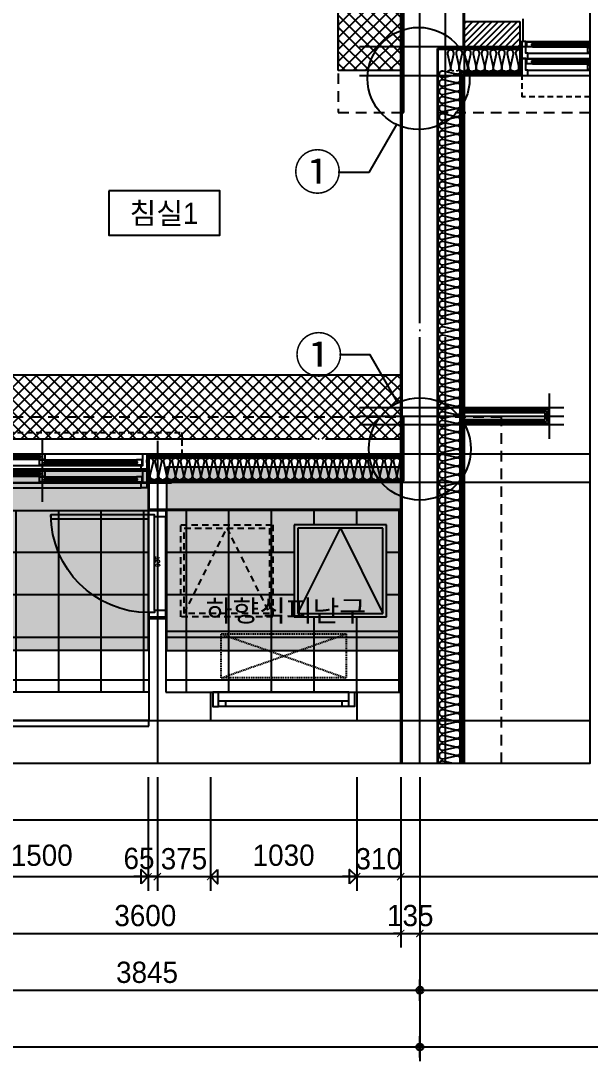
# Model space of a CAD drawing. Header units: millimetres. Extents: x -24416 to 92204, y -190080 to 23760.
# Drawn here: x 30353 to 34366, y -121048 to -113711 of the extents above; entities that cross this region are included whole.
import ezdxf
from ezdxf.enums import TextEntityAlignment as Align
from ezdxf.xclip import XClip

# ---------------------------------------------------------------- set-up
doc = ezdxf.new("R2010")
doc.units = ezdxf.units.MM
doc.header["$LTSCALE"] = 50
doc.header["$XCLIPFRAME"] = 0
for name, pattern in [('AUDIT_D_220706163347-0', [0]), ('CEN', [62, 60, -1, 0, -1]), ('H', [1.3, 0.8, -0.5]), ('HD', [2.5, 1.5, -1]), ('HID', [2.5, 1.5, -1])]:
    doc.linetypes.add(name, pattern=pattern)
doc.layers.get('defpoints').update_dxf_attribs({"color": 139})
for name, color, linetype in [('A-ELE8', 8, 'Continuous'), ('A_HAT', 8, 'Continuous'), ('AA-XXXX-DIMS', 7, 'Continuous'), ('AA-단열-바닥-욕실', 30, 'Continuous'), ('ARDM', 7, 'Continuous'), ('CEN_CON', 1, 'CEN'), ('CEN_WALL', 12, 'CEN'), ('CONC', 2, 'Continuous'), ('dan1', 7, 'HID'), ('DIM', 7, 'AUDIT_D_220706163347-0'), ('DOOR', 4, 'Continuous'), ('ELE3_CON', 7, 'Continuous'), ('ELE4', 4, 'Continuous'), ('ETC', 6, 'Continuous'), ('FIN', 6, 'Continuous'), ('HAT', 9, 'Continuous'), ('INS', 252, 'Continuous'), ('TEXT', 3, 'Continuous'), ('WAL', 3, 'Continuous'), ('WAL_DRY', 7, 'Continuous'), ('WIN', 4, 'Continuous'), ('X - 단위세대$0$ETC', 6, 'Continuous'), ('바닥타일', 8, 'Continuous'), ('실명', 3, 'AUDIT_D_220706163347-0'), ('실명박스', 7, 'AUDIT_D_220706163347-0'), ('커튼박스', 6, 'Continuous')]:
    doc.layers.add(name, color=color, linetype=linetype)
for name, color, linetype, plot in [('AA-CEN', 1, 'CEN', False), ('AA-XXXX-MC', 153, 'AUDIT_D_220706163347-0', False), ('Def-PrintX', 147, 'Continuous', False), ('Defpoint', 135, 'Continuous', False), ('MC', 135, 'Continuous', False), ('X - 단위세대$0$0_임시', 134, 'Continuous', False)]:
    doc.layers.add(name, color=color, linetype=linetype, plot=plot)
doc.styles.add('HAUD01', font='Dotum.ttf')
doc.styles.get("Standard").update_dxf_attribs({"font": 'txt', "bigfont": 'whgtxt.shx'})
doc.styles.add('돋움', font='Dotum.ttf')
doc.styles.add('맑은고딕', font='malgun.ttf', dxfattribs={"width": 0.9})
doc.dimstyles.new('DIM-50', dxfattribs={"dimscale": 50, "dimtxt": 3, "dimasz": 1, "dimexe": 2, "dimexo": 2, "dimgap": 1, "dimtad": 1, "dimdec": 0, "dimzin": 0, "dimdsep": 46, "dimtxsty": '맑은고딕', "dimblk1": 'DIMDOT', "dimblk2": 'DIMDOT', "dimsah": 1, "dimcen": 0.09, "dimdle": 2, "dimclrd": 7, "dimclre": 7, "dimclrt": 3, "dimadec": 0, "dimazin": 0, "dimtfac": 1, "dimtdec": 0, "dimtix": 1, "dimtmove": 2, "dimatfit": 3, "dimldrblk": 'DIMDOT', "dimfxl": 1, "dimtolj": 1, "dimtzin": 0, "dimarcsym": 0})
doc.dimstyles.new('MCDIM-50', dxfattribs={"dimscale": 50, "dimtxt": 3, "dimasz": 1, "dimexe": 2, "dimexo": 2, "dimgap": 1, "dimtad": 1, "dimdec": 0, "dimzin": 0, "dimdsep": 46, "dimtxsty": '맑은고딕', "dimblk1": 'ARCHTICK', "dimblk2": 'ARCHTICK', "dimsah": 1, "dimcen": 0.09, "dimdle": 2, "dimclrd": 7, "dimclre": 7, "dimclrt": 3, "dimadec": 0, "dimazin": 0, "dimtfac": 1, "dimtdec": 0, "dimtix": 1, "dimtmove": 2, "dimatfit": 3, "dimldrblk": 'ARCHTICK', "dimfxl": 1, "dimtolj": 1, "dimtzin": 0, "dimarcsym": 0})
doc.dimstyles.new('외부100-win', dxfattribs={"dimscale": 50, "dimtxt": 3, "dimasz": 1, "dimexe": 2, "dimexo": 2.5, "dimgap": 1.5, "dimtad": 1, "dimdec": 0, "dimzin": 0, "dimdsep": 46, "dimtxsty": '맑은고딕', "dimblk": 'DO2-2', "dimblk1": 'DO2-2', "dimblk2": 'DIMDOT', "dimcen": 0.09, "dimdle": 2, "dimclrd": 7, "dimclre": 7, "dimclrt": 3, "dimadec": 0, "dimazin": 0, "dimtfac": 1, "dimtdec": 0, "dimtix": 1, "dimtmove": 2, "dimatfit": 3, "dimldrblk": 'DO2-2', "dimfxl": 1, "dimtolj": 1, "dimtzin": 0, "dimarcsym": 0})
pattern_1 = [(0, (-317379.7, -137553.74), (0, 300), []), (90, (-317379.7, -137553.74), (-300, 2e-14), [])]

# ---------------------------------------------------------------- blocks, each defined once
blk = doc.blocks.new('실외기창_1000')
at = {"layer": 'WIN', "color": 8}
blk.add_line((960, 100), (40, 100), dxfattribs=at)
at = {"layer": 'WIN'}
for p, q in [((960, 36), (40, 36)), ((960, 0), (40, 0)), ((90, 36), (90, 0)), ((910, 36), (910, 0))]:
    blk.add_line(p, q, dxfattribs=at)
for points in [[(40, 100), (0, 100), (0, 0), (40, 0)], [(960, 100), (1000, 100), (1000, 0), (960, 0)]]:
    blk.add_lwpolyline(points, close=True, dxfattribs=at)
blk = doc.blocks.new('A$C24669fbc')
at = {"layer": 'Defpoint'}
blk.add_lwpolyline([(1650, 850), (0, 850), (0, 0), (1650, 0)], close=True, dxfattribs=at)
at = {"layer": 'ETC', "linetype": 'HD', "ltscale": 0.6}
for points in [[(100, 750), (750, 750), (750, 100), (100, 100)], [(125, 725), (725, 725), (725, 125), (125, 125)]]:
    blk.add_lwpolyline(points, close=True, dxfattribs=at)
at = {"layer": 'ETC', "linetype": 'HD', "ltscale": 10}
for points in [[(1550, 750), (900, 750), (900, 100), (1550, 100)], [(1525, 725), (925, 725), (925, 125), (1525, 125)]]:
    blk.add_lwpolyline(points, close=True, dxfattribs=at)
at = {"layer": 'ETC', "linetype": 'HD', "ltscale": 0.6}
blk.add_lwpolyline([(125, 125), (425, 725), (725, 125)], dxfattribs=at)
at = {"layer": 'ETC', "linetype": 'HD', "ltscale": 10}
blk.add_lwpolyline([(925, 125), (1225, 725), (1525, 125)], dxfattribs=at)
blk = doc.blocks.new('A$C8273e713')
at = {"layer": 'A-ELE8', "linetype": 'HID', "ltscale": 0.1}
for p, q in [((0, 310), (880, 0)), ((0, 0), (880, 310))]:
    blk.add_line(p, q, dxfattribs=at)
blk.add_lwpolyline([(0, 310), (880, 310), (880, 0), (0, 0)], close=True, dxfattribs=at)
blk = doc.blocks.new('SD_750')
at = {"layer": 'DOOR'}
for p, q in [((720, 120), (30, 120)), ((705, 80), (45, 80)), ((705, 0), (45, 0))]:
    blk.add_line(p, q, dxfattribs=at)
for points in [[(30, 120), (30, 810), (60, 810), (60, 120), (30, 120)], [(0, 120), (0, 0), (45, 0), (45, 80), (30, 80), (30, 120), (0, 120)], [(750, 120), (750, 0), (705, 0), (705, 80), (720, 80), (720, 120), (750, 120)]]:
    blk.add_lwpolyline(points, dxfattribs=at)
blk.add_arc((30, 120), 690, 0, 90, dxfattribs=at)
at = {"layer": 'X - 단위세대$0$0_임시'}
for p, q in [((-10, 120), (-10, 0)), ((760, 120), (760, 0))]:
    blk.add_line(p, q, dxfattribs=at)
at = {"layer": 'Def-PrintX'}
blk.add_text('750', height=30, dxfattribs=at).set_placement((360, 58.1), align=Align.MIDDLE)
blk = doc.blocks.new('WIN_이중창_1500')
at = {"layer": 'Defpoint'}
for p, q in [((-15, 240), (-15, 0)), ((1485, 240), (1485, 0))]:
    blk.add_line(p, q, dxfattribs=at)
at = {"layer": 'WIN'}
blk.add_line((735, -100), (735, 340), dxfattribs=at)
at = {"layer": 'WIN', "color": 8}
for p, q in [((1442, 240), (28, 240)), ((1397, 237), (755, 237)), ((1430, 158), (40, 158)), ((715, 196), (73, 196)), ((715, 161), (73, 161)), ((1397, 202), (755, 202)), ((1430, 120), (40, 120)), ((715, 76), (73, 76)), ((1397, 117), (755, 117)), ((1397, 82), (755, 82)), ((1430, 38), (40, 38)), ((1430, 0), (40, 0)), ((715, 41), (73, 41))]:
    blk.add_line(p, q, dxfattribs=at)
at = {"layer": 'WIN'}
for points in [[(40, 158), (28, 158), (28, 240), (0, 240), (0, 120), (40, 120), (40, 158)], [(755, 216.5), (755, 202), (715, 202), (715, 237), (755, 237), (755, 222.5)], [(1404, 222.5), (1404, 216.5), (748, 216.5), (748, 222.5), (1404, 222.5)], [(1397, 216.5), (1397, 202), (1437, 202), (1437, 237), (1397, 237), (1397, 222.5)], [(1430, 158), (1442, 158), (1442, 240), (1470, 240), (1470, 120), (1430, 120), (1430, 158)], [(73, 175.5), (73, 161), (33, 161), (33, 196), (73, 196), (73, 181.5)], [(722, 181.5), (722, 175.5), (66, 175.5), (66, 181.5), (722, 181.5)], [(715, 175.5), (715, 161), (755, 161), (755, 196), (715, 196), (715, 181.5)], [(40, 38), (28, 38), (28, 120), (0, 120), (0, 0), (40, 0), (40, 38)], [(73, 55.5), (73, 41), (33, 41), (33, 76), (73, 76), (73, 61.5)], [(755, 96.5), (755, 82), (715, 82), (715, 117), (755, 117), (755, 102.5)], [(715, 55.5), (715, 41), (755, 41), (755, 76), (715, 76), (715, 61.5)], [(1404, 102.5), (1404, 96.5), (748, 96.5), (748, 102.5), (1404, 102.5)], [(1397, 96.5), (1397, 82), (1437, 82), (1437, 117), (1397, 117), (1397, 102.5)], [(1430, 38), (1442, 38), (1442, 120), (1470, 120), (1470, 0), (1430, 0), (1430, 38)], [(722, 61.5), (722, 55.5), (66, 55.5), (66, 61.5), (722, 61.5)]]:
    blk.add_lwpolyline(points, dxfattribs=at)
blk = doc.blocks.new('insul1')
blk.add_lwpolyline([(0, 0, 0.480617), (0.146, 0.183), (0.004, 0.817, -1.249969), (0.296, 0.817), (0.154, 0.183, 0.480617), (0.3, 0, 0.480617)], format="xyb")
blk = doc.blocks.new('U-121A(기본)', base_point=(-97042.6, -98978.4))
at = {"layer": '바닥타일'}
h = blk.add_hatch(dxfattribs=at)
h.set_pattern_fill('_USER', color=256, scale=300, double=1, pattern_type=0)
h.set_pattern_definition(pattern_1)
h.paths.add_polyline_path([(-98952.6, -98778.4), (-98952.6, -97498.4), (-100597.6, -97498.4), (-100597.6, -97673.4), (-108307.6, -97673.4), (-108307.6, -98778.4)])
h = blk.add_hatch(dxfattribs=at)
h.set_pattern_fill('_USER', color=256, scale=300, double=1, pattern_type=0)
h.set_pattern_definition(pattern_1)
h.paths.add_polyline_path([(-97927.6, -98248.4), (-97927.6, -97598.4), (-97277.6, -97598.4), (-97277.6, -98248.4)], flags=16)
h.paths.add_polyline_path([(-97902.6, -98223.4), (-97902.6, -97623.4), (-97602.6, -97623.4)], flags=0)
h.paths.add_polyline_path([(-97902.6, -98223.4), (-97902.6, -97623.4), (-97602.6, -97623.4)], flags=0)
h.paths.add_polyline_path([(-97167.6, -98778.4), (-97167.6, -97488.4), (-98832.6, -97488.4), (-98832.6, -98778.4)])
at = {"layer": 'CEN_CON'}
for p, q in [((-97042.6, -99278.4), (-97042.6, -88643.4)), ((-98987.6, -97298.4), (-96437.6, -97298.4)), ((-111072.6, -98978.4), (-96437.6, -98978.4))]:
    blk.add_line(p, q, dxfattribs=at)
at = {"layer": 'CEN_WALL'}
for p, q in [((-98892.6, -97008.4), (-98892.6, -99278.4)), ((-101097.6, -97303.4), (-98792.6, -97303.4))]:
    blk.add_line(p, q, dxfattribs=at)
at = {"layer": 'CONC'}
for p, q in [((-98952.6, -97288.4), (-97167.6, -97288.4)), ((-98952.6, -97288.4), (-98952.6, -97488.4)), ((-98952.6, -97488.4), (-97167.6, -97488.4)), ((-97167.6, -98778.4), (-97167.6, -97488.4)), ((-98952.6, -98258.4), (-98952.6, -98778.4)), ((-98832.6, -98258.4), (-98952.6, -98258.4)), ((-98832.6, -98258.4), (-98832.6, -98778.4)), ((-98952.6, -98778.4), (-98952.6, -98978.4)), ((-98832.6, -98778.4), (-98517.6, -98778.4)), ((-98517.6, -98778.4), (-98517.6, -98978.4)), ((-97487.6, -98778.4), (-97167.6, -98778.4)), ((-97487.6, -98778.4), (-97487.6, -98978.4)), ((-98952.6, -98978.4), (-98517.6, -98978.4)), ((-97487.6, -98978.4), (-97167.6, -98978.4))]:
    blk.add_line(p, q, dxfattribs=at)
at = {"layer": 'dan1'}
for points in [[(-97437.6, -93543.4), (-97617.6, -93543.4), (-97617.6, -94693.4), (-97177.6, -94693.4)], [(-100787.6, -96838.4), (-97167.6, -96838.4)]]:
    blk.add_lwpolyline(points, dxfattribs=at)
at = {"layer": 'ELE3_CON'}
for p, q in [((-98952.6, -98778.4), (-100452.6, -98778.4)), ((-98517.6, -98778.4), (-97487.6, -98778.4)), ((-98517.6, -98978.4), (-97487.6, -98978.4))]:
    blk.add_line(p, q, dxfattribs=at)
at = {"layer": 'ELE4'}
blk.add_line((-100432.6, -97498.4), (-98952.6, -97498.4), dxfattribs=at)
at = {"layer": 'INS'}
for p, q in [((-98967.6, -97128.4), (-97167.6, -97128.4)), ((-98967.6, -97283.4), (-97167.6, -97283.4))]:
    blk.add_line(p, q, dxfattribs=at)
at = {"layer": 'MC'}
for p, q in [((-97177.6, -99278.4), (-97177.6, -88643.4)), ((-101097.6, -97098.4), (-96437.6, -97098.4))]:
    blk.add_line(p, q, dxfattribs=at)
at = {"layer": 'WAL_DRY'}
for p, q in [((-98967.6, -97108.4), (-97167.6, -97108.4)), ((-98967.6, -97118.4), (-97167.6, -97118.4))]:
    blk.add_line(p, q, dxfattribs=at)
at = {"layer": 'X - 단위세대$0$ETC'}
blk.add_lwpolyline([(-98952.6, -99018.4), (-98952.6, -98978.4), (-100452.6, -98978.4), (-100452.6, -99018.4), (-98952.6, -99018.4)], dxfattribs=at)
at = {"layer": '커튼박스', "linetype": 'H'}
for p in [(-100787.6, -96948.4), (-98717.6, -97108.4)]:
    blk.add_line(p, (-98717.6, -96948.4), dxfattribs=at)
blk.add_blockref('실외기창_1000', (-98502.6, -98878.4))
at = {"layer": 'A-ELE8', "linetype": 'HID', "ltscale": 0.1}
blk.add_blockref('A$C8273e713', (-98442.6, -98678.4), dxfattribs=at)
at = {"layer": 'DOOR', "xscale": -1, "rotation": 90}
blk.add_blockref('SD_750', (-98832.6, -97498.4), dxfattribs=at)
at = {"layer": 'ETC', "linetype": 'HD', "ltscale": 10}
blk.add_blockref('A$C24669fbc', (-98827.6, -98348.4), dxfattribs=at)
at = {"layer": 'INS', "xscale": 150, "yscale": 150, "zscale": 150, "row_count": 1, "column_count": 30, "row_spacing": 0, "column_spacing": 60}
blk.add_blockref('insul1', (-98967.6, -97278.4), dxfattribs=at)
at = {"layer": 'WIN', "xscale": -1}
blk.add_blockref('WIN_이중창_1500', (-98967.6, -97338.4), dxfattribs=at)
blk = doc.blocks.new('WIN_이중창_1000')
at = {"layer": 'Defpoint'}
for p, q in [((-15, 240), (-15, 0)), ((985, 240), (985, 0))]:
    blk.add_line(p, q, dxfattribs=at)
at = {"layer": 'WIN'}
blk.add_line((485, -100), (485, 340), dxfattribs=at)
at = {"layer": 'WIN', "color": 8}
for p, q in [((942, 240), (28, 240)), ((897, 237), (505, 237)), ((930, 158), (40, 158)), ((465, 196), (73, 196)), ((465, 161), (73, 161)), ((897, 202), (505, 202)), ((930, 120), (40, 120)), ((465, 76), (73, 76)), ((897, 117), (505, 117)), ((897, 82), (505, 82)), ((930, 38), (40, 38)), ((930, 0), (40, 0)), ((465, 41), (73, 41))]:
    blk.add_line(p, q, dxfattribs=at)
at = {"layer": 'WIN'}
for points in [[(40, 158), (28, 158), (28, 240), (0, 240), (0, 120), (40, 120), (40, 158)], [(505, 216.5), (505, 202), (465, 202), (465, 237), (505, 237), (505, 222.5)], [(904, 222.5), (904, 216.5), (498, 216.5), (498, 222.5), (904, 222.5)], [(897, 216.5), (897, 202), (937, 202), (937, 237), (897, 237), (897, 222.5)], [(930, 158), (942, 158), (942, 240), (970, 240), (970, 120), (930, 120), (930, 158)], [(73, 175.5), (73, 161), (33, 161), (33, 196), (73, 196), (73, 181.5)], [(472, 181.5), (472, 175.5), (66, 175.5), (66, 181.5), (472, 181.5)], [(465, 175.5), (465, 161), (505, 161), (505, 196), (465, 196), (465, 181.5)], [(40, 38), (28, 38), (28, 120), (0, 120), (0, 0), (40, 0), (40, 38)], [(73, 55.5), (73, 41), (33, 41), (33, 76), (73, 76), (73, 61.5)], [(505, 96.5), (505, 82), (465, 82), (465, 117), (505, 117), (505, 102.5)], [(465, 55.5), (465, 41), (505, 41), (505, 76), (465, 76), (465, 61.5)], [(904, 102.5), (904, 96.5), (498, 96.5), (498, 102.5), (904, 102.5)], [(897, 96.5), (897, 82), (937, 82), (937, 117), (897, 117), (897, 102.5)], [(930, 38), (942, 38), (942, 120), (970, 120), (970, 0), (930, 0), (930, 38)], [(472, 61.5), (472, 55.5), (66, 55.5), (66, 61.5), (472, 61.5)]]:
    blk.add_lwpolyline(points, dxfattribs=at)
blk = doc.blocks.new('U-121B(기본)1', base_point=(-58206.9, -129495.9))
at = {"layer": 'A_HAT'}
h = blk.add_hatch(dxfattribs=at)
h.set_pattern_fill('ANSI31', color=256, scale=10, style=0)
h.set_pattern_definition([(45, (-288337.163, -168071.244), (-22.4506403, 22.4506403), [])])
h.paths.add_polyline_path([(-82646.9, -121475.9), (-82646.9, -121665.9), (-82246.9, -121665.9), (-82246.9, -121475.9)])
at = {"layer": 'CEN_CON'}
blk.add_line((-82771.9, -129795.9), (-82771.9, -119160.9), dxfattribs=at)
at = {"layer": 'CEN_WALL'}
for p, q in [((-83376.9, -121650.9), (-80606.9, -121650.9)), ((-83376.9, -124255.9), (-81936.9, -124255.9))]:
    blk.add_line(p, q, dxfattribs=at)
at = {"layer": 'CONC'}
for p, q in [((-82646.9, -120250.9), (-82646.9, -121665.9)), ((-83063.9, -122115.9), (-83063.9, -121415.9)), ((-82826.9, -127805.9), (-82826.9, -121665.9)), ((-82826.9, -121665.9), (-82646.9, -121665.9)), ((-83076.9, -122115.9), (-83063.9, -122115.9)), ((-83076.9, -124260.9), (-83076.9, -122115.9)), ((-83076.9, -124260.9), (-83063.9, -124260.9)), ((-83063.9, -124710.9), (-83063.9, -124260.9)), ((-83076.9, -129495.9), (-83076.9, -124710.9)), ((-83076.9, -124710.9), (-83063.9, -124710.9))]:
    blk.add_line(p, q, dxfattribs=at)
at = {"layer": 'dan1'}
for p, q in [((-82826.9, -122115.9), (-79026.9, -122115.9)), ((-82826.9, -124260.9), (-82376.9, -124260.9)), ((-82376.9, -127355.9), (-82376.9, -124260.9))]:
    blk.add_line(p, q, dxfattribs=at)
at = {"layer": 'FIN'}
blk.add_line((-82226.9, -121455.9), (-82226.9, -121615.9), dxfattribs=at)
at = {"layer": 'INS'}
for p, q in [((-83076.9, -122115.9), (-83076.9, -121415.9)), ((-82821.9, -127800.9), (-82821.9, -121670.9)), ((-82821.9, -121670.9), (-82231.9, -121670.9)), ((-82666.9, -127645.9), (-82666.9, -121825.9)), ((-82666.9, -121825.9), (-82231.9, -121825.9)), ((-83076.9, -124710.9), (-83076.9, -124260.9))]:
    blk.add_line(p, q, dxfattribs=at)
at = {"layer": 'MC'}
for p, q in [((-82636.9, -129795.9), (-82636.9, -119160.9)), ((-83376.9, -121855.9), (-80606.9, -121855.9)), ((-82036.9, -124415.9), (-82036.9, -124095.9)), ((-83376.9, -124195.9), (-81936.9, -124195.9)), ((-83376.9, -124315.9), (-81936.9, -124315.9))]:
    blk.add_line(p, q, dxfattribs=at)
at = {"layer": 'WAL'}
for p, q in [((-82646.9, -121475.9), (-82246.9, -121475.9)), ((-82246.9, -121475.9), (-82246.9, -121665.9)), ((-82646.9, -121665.9), (-82246.9, -121665.9))]:
    blk.add_line(p, q, dxfattribs=at)
at = {"layer": 'WAL_DRY'}
for p, q in [((-82656.9, -127635.9), (-82656.9, -121835.9)), ((-82656.9, -121835.9), (-82231.9, -121835.9)), ((-82646.9, -127625.9), (-82646.9, -121845.9)), ((-82646.9, -121845.9), (-82231.9, -121845.9)), ((-82646.9, -124205.9), (-82046.9, -124205.9)), ((-82046.9, -124205.9), (-82046.9, -124305.9)), ((-82646.9, -124218.4), (-82059.4, -124218.4)), ((-82646.9, -124230.9), (-82071.9, -124230.9)), ((-82646.9, -124280.9), (-82071.9, -124280.9)), ((-82071.9, -124230.9), (-82071.9, -124280.9)), ((-82059.4, -124218.4), (-82059.4, -124293.4)), ((-82646.9, -124293.4), (-82059.4, -124293.4)), ((-82646.9, -124305.9), (-82046.9, -124305.9))]:
    blk.add_line(p, q, dxfattribs=at)
at = {"layer": '커튼박스', "linetype": 'H'}
for p in [(-82231.9, -121845.9), (-81261.9, -122005.9)]:
    blk.add_line(p, (-82231.9, -122005.9), dxfattribs=at)
at = {"layer": 'INS', "xscale": -150, "yscale": 150, "zscale": 150, "row_count": 1, "column_count": 9, "row_spacing": 0, "column_spacing": -60}
blk.add_blockref('insul1', (-82231.9, -121825.9), dxfattribs=at)
at = {"layer": 'INS', "xscale": -150.0000000000003, "yscale": 150.0000000000003, "zscale": 150.0000000000001, "rotation": 90, "row_count": 1, "column_count": 97, "row_spacing": 7.888609052210118e-30, "column_spacing": -60.00000000000016}
blk.add_blockref('insul1', (-82666.9, -121825.9), dxfattribs=at)
at = {"layer": 'WIN', "xscale": -1}
blk.add_blockref('WIN_이중창_1000', (-81261.9, -121855.9), dxfattribs=at)
blk = doc.blocks.new('A$C415C5DAF')
at = {"layer": 'AA-XXXX-MC'}
blk.add_line((21255.2, -135137.8), (21880.8, -135137.8), dxfattribs=at)
at = {"layer": 'CEN_CON'}
for p, q in [((21255.2, -135337.8), (21880.8, -135337.8)), ((21285.2, -137017.8), (21880.8, -137017.8))]:
    blk.add_line(p, q, dxfattribs=at)
at = {"layer": '실명박스'}
blk.add_lwpolyline([(18488, -133286.6), (18488, -133599.1), (19269.6, -133599.1), (19269.6, -133286.6)], close=True, dxfattribs=at)
at = {"layer": '실명', "style": 'HAUD01'}
for s, p in [('침실1', (18877.4, -133440.6)), ('하향식피난구', (19736.3, -136242.9))]:
    blk.add_text(s, height=150, dxfattribs=at).set_placement(p, align=Align.MIDDLE)
blk = doc.blocks.new('A$C1CAF0AFA')
at = {"layer": 'ETC'}
h = blk.add_hatch(dxfattribs=at)
h.set_pattern_fill('CROSS', color=256, scale=10, angle=45)
h.set_pattern_definition([(45, (150589.69, -23465.964), (7e-15, 89.802561), [31.75, -95.25]), (135, (150612.14, -23465.964), (-89.802561, 7e-15), [31.75, -95.25])])
h.paths.add_polyline_path([(25080.6, -132271.7), (28580.6, -132271.7), (28580.6, -133156.7), (29050.6, -133156.7), (29050.6, -132271.7), (30990.6, -132271.7), (30990.6, -132861.7), (33220.6, -132861.7), (33220.6, -134076.7), (28810.6, -134076.7), (28810.6, -133626.7), (25080.6, -133626.7)])
h.paths.add_polyline_path([(9050.6, -141906.7), (19010.6, -141906.7), (19010.6, -140801.7), (9050.6, -140801.7)])
h.paths.add_polyline_path([(31250.6, -141906.7), (21900.6, -141906.7), (21900.6, -140801.7), (29610.6, -140801.7), (29610.6, -140626.7), (31250.6, -140626.7)])
h.paths.add_polyline_path([(31380.6, -141906.7), (33040.6, -141906.7), (33040.6, -140616.7), (31380.6, -140616.7)])
h.paths.add_polyline_path([(9050.6, -133626.7), (9050.6, -133176.7), (9690.6, -133176.7), (9690.6, -132271.7), (13190.6, -132271.7), (13190.6, -133626.7)])
at = {"layer": 'HAT'}
h = blk.add_hatch(dxfattribs=at)
h.set_pattern_fill('_USER', color=5, scale=60, angle=45, double=1, pattern_type=0)
h.set_pattern_definition([(45, (0, -23465.964), (-42.426407, 42.426407), []), (135, (0, -23465.964), (-42.426407, -42.426407), [])])
h.paths.add_polyline_path([(19010.6, -138271.7), (21900.6, -138271.7), (21900.6, -140591.7), (29400.6, -140591.7), (29400.6, -140416.7), (33040.6, -140416.7), (33040.6, -139966.7), (29420.6, -139966.7), (29420.6, -140256.7), (29220.6, -140256.7), (29220.6, -139966.7), (28950.6, -139966.7), (28950.6, -140141.7), (25000.6, -140141.7), (25000.6, -140431.7), (24800.6, -140431.7), (24800.6, -140141.7), (22350.6, -140141.7), (22350.6, -137821.7), (18560.6, -137821.7), (18560.6, -140141.7), (13470.6, -140141.7), (13470.6, -140431.7), (13270.6, -140431.7), (13270.6, -140141.7), (9500.6, -140141.7), (9500.6, -134286.7), (12760.6, -134286.7), (12760.6, -135881.7), (13070.6, -135881.7), (13070.6, -135559.2), (13270.6, -135559.2), (13270.6, -135881.7), (19010.6, -135881.7), (19010.6, -135431.7), (13210.6, -135431.7), (13210.6, -133836.7), (9050.6, -133836.7), (9050.6, -140591.7), (19010.6, -140591.7)])
h.paths.add_polyline_path([(19260.6, -135881.7), (19260.6, -135431.7), (21810.6, -135431.7), (21810.6, -135281.7), (23210.6, -135281.7), (23210.6, -135431.7), (25060.6, -135431.7), (25060.6, -133846.7), (28650.6, -133836.7), (28650.6, -134276.7), (33220.6, -134276.7), (33220.6, -137121.7), (33040.6, -137121.7), (33040.6, -137821.7), (32590.6, -137821.7), (32590.6, -136671.7), (32770.6, -136671.7), (32770.6, -134726.7), (29420.6, -134726.7), (29420.6, -134436.7), (29220.6, -134436.7), (29220.6, -134726.7), (28200.6, -134726.7), (28200.6, -134286.7), (25510.6, -134286.7), (25510.6, -135881.7), (25200.6, -135881.7), (25200.6, -135559.2), (25000.6, -135559.2), (25000.6, -135881.7)])
at = {"layer": 'AA-CEN', "color": 4}
for points in [[(19010.6, -138271.7), (21900.6, -138271.7), (21900.6, -140591.7), (29400.6, -140591.7), (29400.6, -140416.7), (33040.6, -140416.7), (33040.6, -139966.7), (29420.6, -139966.7), (29420.6, -140256.7), (29220.6, -140256.7), (29220.6, -139966.7), (28950.6, -139966.7), (28950.6, -140141.7), (25000.6, -140141.7), (25000.6, -140431.7), (24800.6, -140431.7), (24800.6, -140141.7), (22350.6, -140141.7), (22350.6, -137821.7), (18560.6, -137821.7)], [(25060.6, -133846.7), (28650.6, -133836.7), (28650.6, -134276.7), (33220.6, -134276.7), (33220.6, -137121.7), (33040.6, -137121.7), (33040.6, -137821.7), (32590.6, -137821.7), (32590.6, -136671.7), (32770.6, -136671.7), (32770.6, -134726.7), (29420.6, -134726.7), (29420.6, -134436.7), (29220.6, -134436.7), (29220.6, -134726.7), (28200.6, -134726.7), (28200.6, -134286.7), (25510.6, -134286.7)]]:
    blk.add_lwpolyline(points, dxfattribs=at)
at = {"layer": 'AA-CEN'}
blk.add_lwpolyline([(31250.6, -141906.7), (21900.6, -141906.7), (21900.6, -140801.7), (29610.6, -140801.7), (29610.6, -140626.7), (31250.6, -140626.7), (31250.6, -141906.7)], dxfattribs=at)
blk.add_lwpolyline([(31380.6, -141906.7), (33040.6, -141906.7), (33040.6, -140616.7), (31380.6, -140616.7)], close=True, dxfattribs=at)
blk = doc.blocks.new('DIMDOT')
at = {"layer": 'AA-XXXX-DIMS'}
for p, q in [((0, -1.5), (0, 1.5)), ((-1.5, 0), (1.5, 0))]:
    blk.add_line(p, q, dxfattribs=at)
for radius in [0.5, 0.25]:
    blk.add_circle((0, 0), radius, dxfattribs=at)
blk = doc.blocks.new('*D753')
at = {"layer": 'defpoints', "color": 0, "transparency": 16777216}
for p in [(32407.4, -142700.7), (36252.4, -142700.7), (36252.4, -144300.7)]:
    blk.add_point(p, dxfattribs=at)
at = {"layer": 'DIM', "color": 7, "lineweight": -2, "transparency": 16777216}
for p, q in [((32407.4, -142800.7), (32407.4, -144400.7)), ((36252.4, -142800.7), (36252.4, -144400.7)), ((32457.4, -144300.7), (36202.4, -144300.7))]:
    blk.add_line(p, q, dxfattribs=at)
at = {"layer": 'DIM', "color": 7, "lineweight": -2, "transparency": 16777216, "xscale": 50, "yscale": 50, "zscale": 50, "rotation": 180}
blk.add_blockref('DIMDOT', (32407.4, -144300.7), dxfattribs=at)
at = {"layer": 'DIM', "color": 7, "lineweight": -2, "transparency": 16777216, "xscale": 50, "yscale": 50, "zscale": 50}
blk.add_blockref('DIMDOT', (36252.4, -144300.7), dxfattribs=at)
at = {"layer": 'DIM', "color": 3, "transparency": 16777216, "insert": (34329.9, -144175.6), "char_height": 150, "attachment_point": 5, "style": 'HAUD01'}
blk.add_mtext('\\A1;3845', dxfattribs=at)
blk = doc.blocks.new('*D754')
at = {"layer": 'defpoints', "color": 0, "transparency": 16777216}
for p in [(12192.4, -142700.7), (36252.4, -142700.7), (36252.4, -144700.7)]:
    blk.add_point(p, dxfattribs=at)
at = {"layer": 'DIM', "color": 7, "lineweight": -2, "transparency": 16777216}
for p, q in [((12192.4, -142800.7), (12192.4, -144800.7)), ((36252.4, -142800.7), (36252.4, -144800.7)), ((12242.4, -144700.7), (36202.4, -144700.7))]:
    blk.add_line(p, q, dxfattribs=at)
at = {"layer": 'DIM', "color": 7, "lineweight": -2, "transparency": 16777216, "xscale": 50, "yscale": 50, "zscale": 50, "rotation": 180}
blk.add_blockref('DIMDOT', (12192.4, -144700.7), dxfattribs=at)
at = {"layer": 'DIM', "color": 7, "lineweight": -2, "transparency": 16777216, "xscale": 50, "yscale": 50, "zscale": 50}
blk.add_blockref('DIMDOT', (36252.4, -144700.7), dxfattribs=at)
at = {"layer": 'DIM', "color": 3, "transparency": 16777216, "insert": (24222.4, -144575.6), "char_height": 150, "attachment_point": 5, "style": 'HAUD01'}
blk.add_mtext('\\A1;24060', dxfattribs=at)
blk = doc.blocks.new('_ArchTick')
at = {"color": 0, "linetype": 'ByBlock', "const_width": 0.15}
blk.add_lwpolyline([(-0.5, -0.5), (0.5, 0.5)], dxfattribs=at)
blk = doc.blocks.new('*D771')
at = {"layer": 'defpoints', "color": 0, "linetype": 'ByBlock', "transparency": 16777216}
for p in [(32517.4, -142700.7), (36117.4, -142700.7), (36117.4, -143900.7)]:
    blk.add_point(p, dxfattribs=at)
at = {"layer": 'DIM', "color": 7, "linetype": 'ByBlock', "lineweight": -2, "transparency": 16777216}
for p, q in [((32517.4, -142800.7), (32517.4, -144000.7)), ((36117.4, -142800.7), (36117.4, -144000.7)), ((32417.4, -143900.7), (36217.4, -143900.7))]:
    blk.add_line(p, q, dxfattribs=at)
at = {"layer": 'DIM', "color": 7, "linetype": 'ByBlock', "lineweight": -2, "transparency": 16777216, "xscale": 50, "yscale": 50, "zscale": 50, "rotation": 180}
blk.add_blockref('_ArchTick', (32517.4, -143900.7), dxfattribs=at)
at = {"layer": 'DIM', "color": 7, "linetype": 'ByBlock', "lineweight": -2, "transparency": 16777216, "xscale": 50, "yscale": 50, "zscale": 50}
blk.add_blockref('_ArchTick', (36117.4, -143900.7), dxfattribs=at)
at = {"layer": 'DIM', "color": 3, "linetype": 'ByBlock', "transparency": 16777216, "insert": (34317.4, -143775.6), "char_height": 150, "attachment_point": 5, "style": 'HAUD01'}
blk.add_mtext('\\A1;3600', dxfattribs=at)
blk = doc.blocks.new('*D772')
at = {"layer": 'defpoints', "color": 0, "linetype": 'ByBlock', "transparency": 16777216}
for p in [(36117.4, -142700.7), (36252.4, -142700.7), (36252.4, -143900.7)]:
    blk.add_point(p, dxfattribs=at)
at = {"layer": 'DIM', "color": 7, "linetype": 'ByBlock', "lineweight": -2, "transparency": 16777216}
for p, q in [((36117.4, -142800.7), (36117.4, -144000.7)), ((36252.4, -142800.7), (36252.4, -144000.7)), ((36117.4, -143900.7), (36067.4, -143900.7)), ((36117.4, -143900.7), (36252.4, -143900.7)), ((36252.4, -143900.7), (36302.4, -143900.7))]:
    blk.add_line(p, q, dxfattribs=at)
at = {"layer": 'DIM', "color": 7, "linetype": 'ByBlock', "lineweight": -2, "transparency": 16777216, "xscale": 50, "yscale": 50, "zscale": 50}
blk.add_blockref('_ArchTick', (36117.4, -143900.7), dxfattribs=at)
at = {"layer": 'DIM', "color": 7, "linetype": 'ByBlock', "lineweight": -2, "transparency": 16777216, "xscale": 50, "yscale": 50, "zscale": 50, "rotation": 180}
blk.add_blockref('_ArchTick', (36252.4, -143900.7), dxfattribs=at)
at = {"layer": 'DIM', "color": 3, "linetype": 'ByBlock', "transparency": 16777216, "insert": (36184.9, -143775.6), "char_height": 150, "attachment_point": 5, "style": 'HAUD01'}
blk.add_mtext('\\A1;135', dxfattribs=at)
blk = doc.blocks.new('DO2-2')
at = {"layer": 'ARDM'}
blk.add_line((0, 0), (-2, 0), dxfattribs=at)
blk.add_lwpolyline([(-1, -1), (-1, 1), (0, 0)], close=True, dxfattribs=at)
blk = doc.blocks.new('*D789')
at = {"layer": 'defpoints', "color": 0, "linetype": 'ByBlock', "transparency": 16777216}
for p in [(32837.4, -142700.7), (34337.4, -142700.7), (34337.4, -143500.7)]:
    blk.add_point(p, dxfattribs=at)
at = {"layer": 'DIM', "color": 7, "linetype": 'ByBlock', "lineweight": -2, "transparency": 16777216}
for p, q in [((32837.4, -142825.7), (32837.4, -143600.7)), ((34337.4, -142825.7), (34337.4, -143600.7)), ((32887.4, -143500.7), (34287.4, -143500.7))]:
    blk.add_line(p, q, dxfattribs=at)
at = {"layer": 'DIM', "color": 7, "linetype": 'ByBlock', "lineweight": -2, "transparency": 16777216, "xscale": 50, "yscale": 50, "zscale": 50, "rotation": 180}
blk.add_blockref('DO2-2', (32837.4, -143500.7), dxfattribs=at)
at = {"layer": 'DIM', "color": 7, "linetype": 'ByBlock', "lineweight": -2, "transparency": 16777216, "xscale": 50, "yscale": 50, "zscale": 50}
blk.add_blockref('DO2-2', (34337.4, -143500.7), dxfattribs=at)
at = {"layer": 'DIM', "color": 3, "linetype": 'ByBlock', "transparency": 16777216, "insert": (33587.4, -143350.6), "char_height": 150, "attachment_point": 5, "style": 'HAUD01'}
blk.add_mtext('\\A1;1500', dxfattribs=at)
blk = doc.blocks.new('*D790')
at = {"layer": 'defpoints', "color": 0, "linetype": 'ByBlock', "transparency": 16777216}
for p in [(34337.4, -142700.7), (34402.4, -142700.7), (34402.4, -143500.7)]:
    blk.add_point(p, dxfattribs=at)
at = {"layer": 'DIM', "color": 7, "linetype": 'ByBlock', "lineweight": -2, "transparency": 16777216}
for p, q in [((34337.4, -142800.7), (34337.4, -143600.7)), ((34402.4, -142800.7), (34402.4, -143600.7)), ((34337.4, -143500.7), (34287.4, -143500.7)), ((34337.4, -143500.7), (34402.4, -143500.7)), ((34402.4, -143500.7), (34452.4, -143500.7))]:
    blk.add_line(p, q, dxfattribs=at)
at = {"layer": 'DIM', "color": 7, "linetype": 'ByBlock', "lineweight": -2, "transparency": 16777216, "xscale": 50, "yscale": 50, "zscale": 50}
blk.add_blockref('_ArchTick', (34337.4, -143500.7), dxfattribs=at)
at = {"layer": 'DIM', "color": 7, "linetype": 'ByBlock', "lineweight": -2, "transparency": 16777216, "xscale": 50, "yscale": 50, "zscale": 50, "rotation": 180}
blk.add_blockref('_ArchTick', (34402.4, -143500.7), dxfattribs=at)
at = {"layer": 'DIM', "color": 3, "linetype": 'ByBlock', "transparency": 16777216, "insert": (34273, -143373.2), "char_height": 150, "attachment_point": 5, "style": 'HAUD01'}
blk.add_mtext('\\A1;65', dxfattribs=at)
blk = doc.blocks.new('*D791')
at = {"layer": 'defpoints', "color": 0, "linetype": 'ByBlock', "transparency": 16777216}
for p in [(34402.4, -142700.7), (34777.4, -142700.7), (34777.4, -143500.7)]:
    blk.add_point(p, dxfattribs=at)
at = {"layer": 'DIM', "color": 7, "linetype": 'ByBlock', "lineweight": -2, "transparency": 16777216}
for p, q in [((34402.4, -142800.7), (34402.4, -143600.7)), ((34777.4, -142800.7), (34777.4, -143600.7)), ((34402.4, -143500.7), (34352.4, -143500.7)), ((34402.4, -143500.7), (34777.4, -143500.7)), ((34777.4, -143500.7), (34827.4, -143500.7))]:
    blk.add_line(p, q, dxfattribs=at)
at = {"layer": 'DIM', "color": 7, "linetype": 'ByBlock', "lineweight": -2, "transparency": 16777216, "xscale": 50, "yscale": 50, "zscale": 50}
blk.add_blockref('_ArchTick', (34402.4, -143500.7), dxfattribs=at)
at = {"layer": 'DIM', "color": 7, "linetype": 'ByBlock', "lineweight": -2, "transparency": 16777216, "xscale": 50, "yscale": 50, "zscale": 50, "rotation": 180}
blk.add_blockref('_ArchTick', (34777.4, -143500.7), dxfattribs=at)
at = {"layer": 'DIM', "color": 3, "linetype": 'ByBlock', "transparency": 16777216, "insert": (34589.9, -143375.6), "char_height": 150, "attachment_point": 5, "style": 'HAUD01'}
blk.add_mtext('\\A1;375', dxfattribs=at)
blk = doc.blocks.new('*D792')
at = {"layer": 'defpoints', "color": 0, "linetype": 'ByBlock', "transparency": 16777216}
for p in [(34777.4, -142700.7), (35807.4, -142700.7), (35807.4, -143500.7)]:
    blk.add_point(p, dxfattribs=at)
at = {"layer": 'DIM', "color": 7, "linetype": 'ByBlock', "lineweight": -2, "transparency": 16777216}
for p, q in [((34777.4, -142825.7), (34777.4, -143600.7)), ((35807.4, -142825.7), (35807.4, -143600.7)), ((34827.4, -143500.7), (35757.4, -143500.7))]:
    blk.add_line(p, q, dxfattribs=at)
at = {"layer": 'DIM', "color": 7, "linetype": 'ByBlock', "lineweight": -2, "transparency": 16777216, "xscale": 50, "yscale": 50, "zscale": 50, "rotation": 180}
blk.add_blockref('DO2-2', (34777.4, -143500.7), dxfattribs=at)
at = {"layer": 'DIM', "color": 7, "linetype": 'ByBlock', "lineweight": -2, "transparency": 16777216, "xscale": 50, "yscale": 50, "zscale": 50}
blk.add_blockref('DO2-2', (35807.4, -143500.7), dxfattribs=at)
at = {"layer": 'DIM', "color": 3, "linetype": 'ByBlock', "transparency": 16777216, "insert": (35292.4, -143350.6), "char_height": 150, "attachment_point": 5, "style": 'HAUD01'}
blk.add_mtext('\\A1;1030', dxfattribs=at)
blk = doc.blocks.new('*D793')
at = {"layer": 'defpoints', "color": 0, "linetype": 'ByBlock', "transparency": 16777216}
for p in [(35807.4, -142700.7), (36117.4, -142700.7), (36117.4, -143500.7)]:
    blk.add_point(p, dxfattribs=at)
at = {"layer": 'DIM', "color": 7, "linetype": 'ByBlock', "lineweight": -2, "transparency": 16777216}
for p, q in [((35807.4, -142800.7), (35807.4, -143600.7)), ((36117.4, -142800.7), (36117.4, -143600.7)), ((35807.4, -143500.7), (35757.4, -143500.7)), ((35807.4, -143500.7), (36117.4, -143500.7)), ((36117.4, -143500.7), (36167.4, -143500.7))]:
    blk.add_line(p, q, dxfattribs=at)
at = {"layer": 'DIM', "color": 7, "linetype": 'ByBlock', "lineweight": -2, "transparency": 16777216, "xscale": 50, "yscale": 50, "zscale": 50}
blk.add_blockref('_ArchTick', (35807.4, -143500.7), dxfattribs=at)
at = {"layer": 'DIM', "color": 7, "linetype": 'ByBlock', "lineweight": -2, "transparency": 16777216, "xscale": 50, "yscale": 50, "zscale": 50, "rotation": 180}
blk.add_blockref('_ArchTick', (36117.4, -143500.7), dxfattribs=at)
at = {"layer": 'DIM', "color": 3, "linetype": 'ByBlock', "transparency": 16777216, "insert": (35962.4, -143375.6), "char_height": 150, "attachment_point": 5, "style": 'HAUD01'}
blk.add_mtext('\\A1;310', dxfattribs=at)
blk = doc.blocks.new('A$C45F312F6')
at = {"layer": 'ARDM', "color": 3}
for points in [[(33001.8, -138202), (32806.9, -138540.3), (32589.4, -138540.3)], [(33010.7, -140162), (32815.8, -139823.6), (32598.2, -139823.6)]]:
    blk.add_lwpolyline(points, dxfattribs=at)
for centre in [(33156.7, -137877), (33165.6, -140486.9)]:
    blk.add_circle(centre, 360, dxfattribs=at)
at = {"layer": 'TEXT', "style": '돋움'}
for p in [(32444.2, -138661.5), (32453.1, -139950.4)]:
    blk.add_text('①', height=250, dxfattribs=at).set_placement(p, align=Align.CENTER)
blk = doc.blocks.new('DIM-1108')
at = {"layer": 'DIM'}
for base, p1, picture, middle in [((36252.4, -144700.7), (12192.4, -142700.7), '*D754', (24222.4, -144575.6)), ((36252.4, -144300.7), (32407.4, -142700.7), '*D753', (34329.9, -144175.6))]:
    dim = blk.add_linear_dim(base=base, p1=p1, p2=(36252.4, -142700.7), angle=180, dimstyle='DIM-50', override={"dimscale": 50, "dimtxsty": 'HAUD01'}, dxfattribs=at)
    dim.commit()
    dim.dimension.update_dxf_attribs({"geometry": picture, "text_midpoint": middle})
at = {"layer": 'DIM', "linetype": 'ByBlock'}
for base, p1, p2, dimstyle, picture, middle in [((36117.4, -143900.7), (32517.4, -142700.7), (36117.4, -142700.7), 'MCDIM-50', '*D771', (34317.4, -143775.6)), ((34337.4, -143500.7), (32837.4, -142700.7), (34337.4, -142700.7), '외부100-win', '*D789', (33587.4, -143350.6)), ((34777.4, -143500.7), (34402.4, -142700.7), (34777.4, -142700.7), 'MCDIM-50', '*D791', (34589.9, -143375.6)), ((35807.4, -143500.7), (34777.4, -142700.7), (35807.4, -142700.7), '외부100-win', '*D792', (35292.4, -143350.6)), ((36117.4, -143500.7), (35807.4, -142700.7), (36117.4, -142700.7), 'MCDIM-50', '*D793', (35962.4, -143375.6)), ((36252.4, -143900.7), (36117.4, -142700.7), (36252.4, -142700.7), 'MCDIM-50', '*D772', (36184.9, -143775.6))]:
    dim = blk.add_linear_dim(base=base, p1=p1, p2=p2, angle=180, dimstyle=dimstyle, override={"dimtxsty": 'HAUD01'}, dxfattribs=at)
    dim.commit()
    dim.dimension.update_dxf_attribs({"geometry": picture, "text_midpoint": middle})
dim = blk.add_linear_dim(base=(34402.4, -143500.7), p1=(34337.4, -142700.7), p2=(34402.4, -142700.7), angle=180, dimstyle='MCDIM-50', override={"dimtxsty": 'HAUD01'}, dxfattribs=at)
dim.commit()
dim.dimension.update_dxf_attribs({"geometry": '*D790', "text_midpoint": (34273, -143373.2), "dimtype": 128})

msp = doc.modelspace()

# ---------------------------------------------------------------- linework, layer by layer
at = {"layer": 'defpoints'}
for points in [[(36366.1, -103565.7), (2500.6, -103565.7), (2500.6, -120940.7), (36366.1, -120940.7)], [(35966.1, -103965.7), (2900.6, -103965.7), (2900.6, -120540.7), (35966.1, -120540.7)], [(35566.1, -104365.7), (3300.6, -104365.7), (3300.6, -120140.7), (35566.1, -120140.7)], [(35166.1, -104765.7), (3700.6, -104765.7), (3700.6, -119740.7), (35166.1, -119740.7)], [(34766.1, -105165.7), (4100.6, -105165.7), (4100.6, -119340.7), (34766.1, -119340.7)], [(34366.1, -105565.7), (4500.6, -105565.7), (4500.6, -118940.7), (34366.1, -118940.7)]]:
    msp.add_lwpolyline(points, close=True, dxfattribs=at)

# ---------------------------------------------------------------- block references
for name, p in [('DIM-1108', (-3086.8, 23760)), ('A$C45F312F6', (0, 23760)), ('U-121A(기본)', (33165.6, -118640.7))]:
    msp.add_blockref(name, p)
ref = msp.add_blockref('U-121B(기본)1', (57910.6, -121735.7))
XClip(ref).set_block_clipping_path([(-111616.9138503033, -126700.852294269), (-81751.3515025216, -113325.8522942689)])
at = {"layer": 'AA-단열-바닥-욕실'}
msp.add_blockref('A$C1CAF0AFA', (0, 23760), dxfattribs=at)
at = {"layer": '실명박스'}
msp.add_blockref('A$C415C5DAF', (12485.4, 18377.1), dxfattribs=at)

doc.saveas('drawing.dxf')
